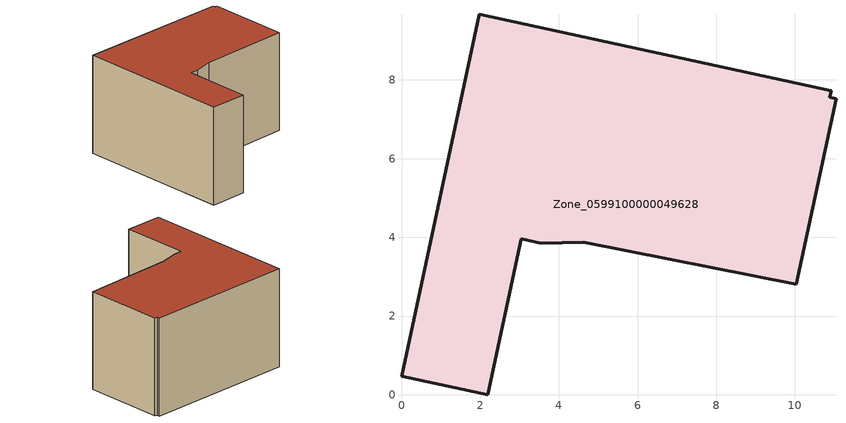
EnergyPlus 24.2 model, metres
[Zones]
Zone_0599100000049628
 floor ground (C_G): 0,0.47 1.98,9.67 10.92,7.72 10.89,7.57 11.04,7.53 10.03,2.81 4.63,3.87 3.53,3.85 3.04,3.96 2.19,0 z0
 wall outside (C_F): 1.98,9.67 0,0.47 2.19,0 3.04,3.96 3.53,3.85 4.63,3.87 10.03,2.81 11.04,7.53 10.89,7.57 10.92,7.72 1.98,9.67 z0:5.87
 roof outside (C_R): 4.63,3.87 10.03,2.81 11.04,7.53 10.89,7.57 10.92,7.72 1.98,9.67 0,0.47 2.19,0 3.04,3.96 3.53,3.85 z5.87
[BUILDING]
Pand.0599100000049628: North Axis=0; Terrain=City; Loads Convergence Tolerance Value=0.04; Temperature Convergence Tolerance Value=0.4; Solar Distribution=FullExterior; Maximum Number of Warmup Days=25; Minimum Number of Warmup Days=1
[Site:Location]
Rotterdam.The.Hague.AP_ZH_NLD Design_Conditions: Latitude=51.96; Longitude=4.45; Time Zone=1; Elevation=-4.5
[SITE:GROUNDTEMPERATURE:BUILDINGSURFACE]
18, 18, 18, 18, 18, 18, 18, 18, 18, 18, 18, 18
[MATERIAL] Thermal Absorptance=0.9; Solar Absorptance=0.7; Visible Absorptance=0.7
Name | Roughness | Thickness | Conductivity | Density | Specific Heat
G.TC.1975-1991 | MediumSmooth | 0.15 | 0.288461 | 540 | 1210
F.TC.1975-1991 | Rough | 0.3 | 0.230769 | 1920 | 840
R.TC.1975-1991 | MediumRough | 0.2 | 0.153846 | 1500 | 1000
[CONSTRUCTION]
C_G: G.TC.1975-1991
C_F: F.TC.1975-1991
C_R: R.TC.1975-1991
[ZONE]
Zone_0599100000049628: Type=1; Multiplier=1; Ceiling Height=Autocalculate; Volume=Autocalculate; Floor Area=autocalculate; Part of Total Floor Area=Yes
[ZONEINFILTRATION:DESIGNFLOWRATE]
Infil_Zone_0599100000049628: Zone or ZoneList or Space or SpaceList=Zone_0599100000049628; Schedule=AlwaysOn; Design Flow Rate Calculation Method=Flow/Area; Flow Rate per Floor Area=0.003; Constant Term Coefficient=1; Temperature Term Coefficient=0; Velocity Term Coefficient=0; Velocity Squared Term Coefficient=0
[HVACTEMPLATE:ZONE:IDEALLOADSAIRSYSTEM]
Zone_0599100000049628: Maximum Heating Supply Air Temperature=50; Minimum Cooling Supply Air Temperature=13; Maximum Heating Supply Air Humidity Ratio=0.0156; Minimum Cooling Supply Air Humidity Ratio=0.0077; Heating Limit=NoLimit; Cooling Limit=NoLimit; Dehumidification Control Type=ConstantSensibleHeatRatio; Cooling Sensible Heat Ratio=0.7; Dehumidification Setpoint=60; Humidification Control Type=None; Humidification Setpoint=30; Outdoor Air Method=None; Outdoor Air Flow Rate per Person=0.00944; Outdoor Air Flow Rate per Zone Floor Area=0; Outdoor Air Flow Rate per Zone=0; Demand Controlled Ventilation Type=None; Outdoor Air Economizer Type=NoEconomizer; Heat Recovery Type=None; Sensible Heat Recovery Effectiveness=0.7; Latent Heat Recovery Effectiveness=0.65
[ZONECONTROL:THERMOSTAT]
ThermostatControl_Zone_0599100000049628: Zone or ZoneList=Zone_0599100000049628; Control Type Schedule=DualSetpointControlType; Control 1=Thermostat_Zone_0599100000049628; Temperature Difference Between Cutout And Setpoint=0
[THERMOSTATSETPOINT:DUALSETPOINT]
Thermostat_Zone_0599100000049628: Heating Setpoint Temperature Schedule=HeatingSetpoint_Zone_0599100000049628; Cooling Setpoint Temperature Schedule=CoolingSetpoint_Zone_0599100000049628
[SCHEDULE:COMPACT]
HeatingSetpoint_Zone_0599100000049628: Through: 12/31, For: AllDays, Until: 24:00, 21
CoolingSetpoint_Zone_0599100000049628: Through: 12/31, For: AllDays, Until: 24:00, 24
DualSetpointControlType: Through: 12/31, For: AllDays, Until: 24:00, 4
AlwaysOn: Through: 12/31, For: AllDays, Until: 24:00, 1
